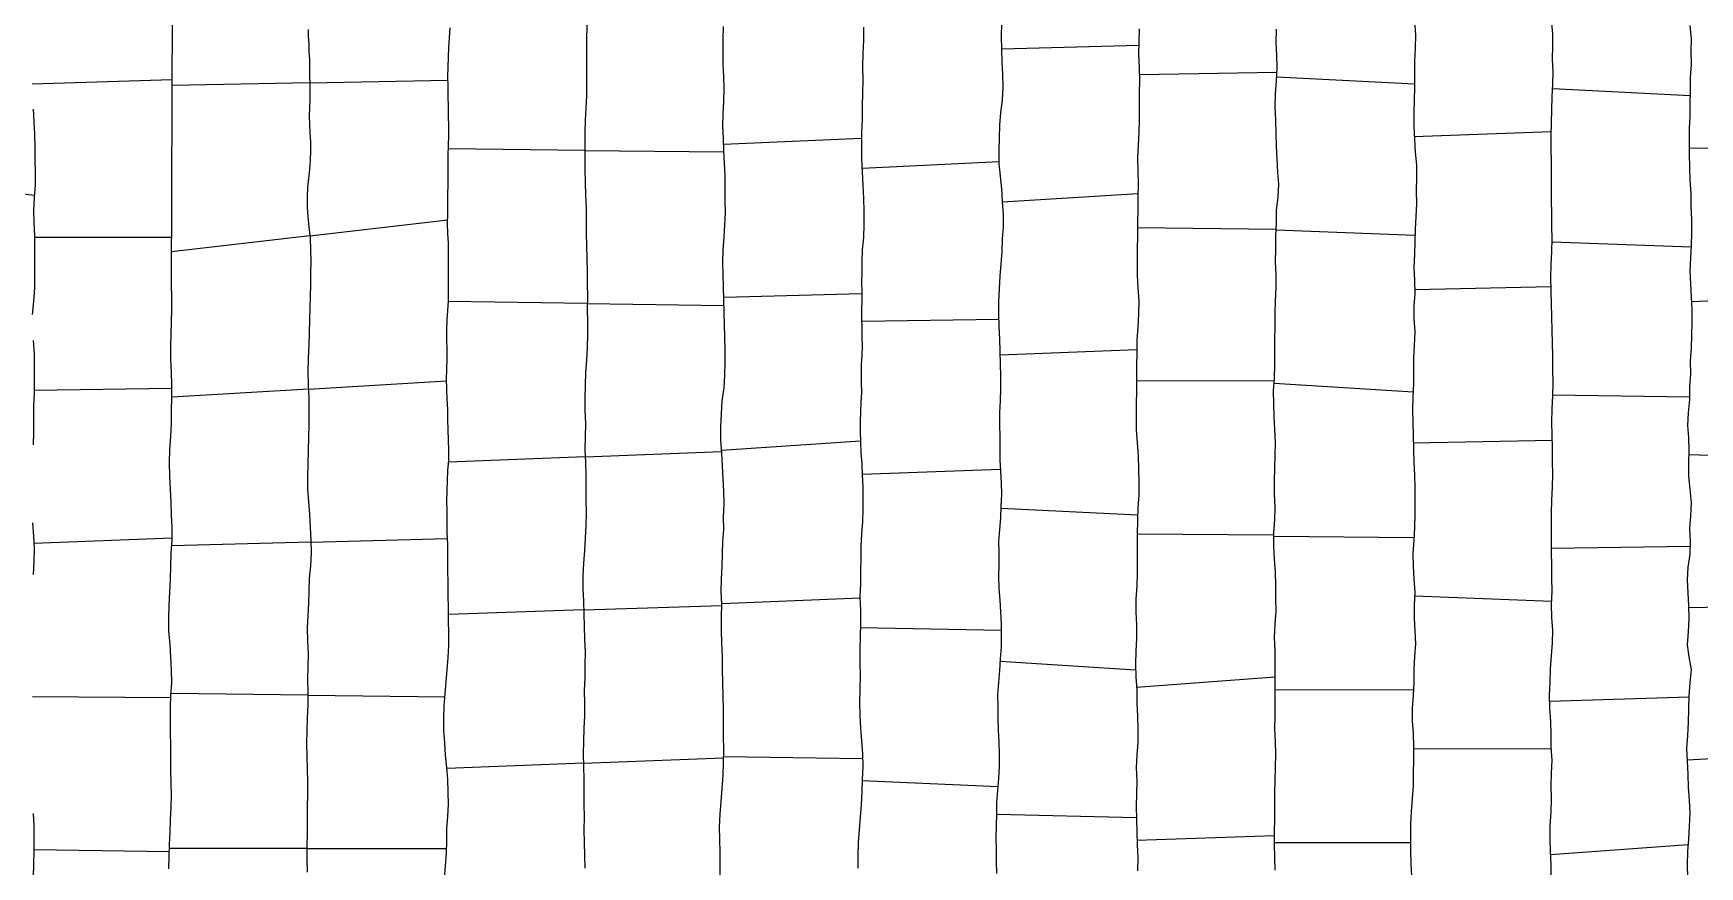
# Model space of a CAD drawing. Extents: x 703186 to 703989, y 1560402 to 1561368.
# Drawn here: x 703248.8 to 703303.1, y 1560793.9 to 1560821.1 of the extents above; entities that cross this region are included whole.
import ezdxf

# ---------------------------------------------------------------- set-up
doc = ezdxf.new("R2010")
doc.units = 0
doc.layers.add('10124_2002_REAL', color=30, linetype='Continuous')
doc.layers.add('AGROCAD PLL', color=7, linetype='Continuous')

msp = doc.modelspace()

# ---------------------------------------------------------------- linework, layer by layer
at = {"layer": '10124_2002_REAL'}
for points in [[(703266.8479, 1560836.0672), (703266.7984, 1560819.47), (703266.7894, 1560819.0766), (703266.7726, 1560818.6763), (703266.7515, 1560818.2819), (703266.7446, 1560817.8842), (703266.7413, 1560817.4831), (703266.7371, 1560817.0802), (703266.7389, 1560816.673), (703266.7504, 1560816.2661), (703266.7646, 1560815.8396), (703266.7779, 1560815.4244), (703266.783, 1560815.0122), (703266.7786, 1560814.6004), (703266.7922, 1560814.1886), (703266.8068, 1560813.7706), (703266.8119, 1560813.3512), (703266.817, 1560812.941), (703266.8213, 1560812.5338), (703266.8154, 1560812.1157), (703266.8252, 1560811.7061), (703266.8272, 1560811.2898), (703266.818, 1560810.8715), (703266.7884, 1560810.4542), (703266.7588, 1560810.0448), (703266.749, 1560809.6378), (703266.7406, 1560809.2253), (703266.7442, 1560808.8147), (703266.7586, 1560808.3902), (703266.7474, 1560807.9608), (703266.743, 1560807.5461), (703266.7594, 1560807.1312), (703266.7697, 1560806.722), (703266.775, 1560806.3063), (703266.7735, 1560805.8895), (703266.7826, 1560805.4775), (703266.774, 1560805.0598), (703266.7505, 1560804.6493), (703266.7254, 1560804.243), (703266.6936, 1560803.8302), (703266.6699, 1560803.4241), (703266.6704, 1560803.0135), (703266.6905, 1560802.5952), (703266.7041, 1560802.1798), (703266.7166, 1560801.7657), (703266.7268, 1560801.35), (703266.7468, 1560800.931), (703266.7394, 1560800.5133), (703266.7401, 1560800.0934), (703266.7219, 1560799.6806), (703266.7238, 1560799.2589), (703266.7242, 1560798.858), (703266.7071, 1560798.4486), (703266.6916, 1560798.0293), (703266.6838, 1560797.6156), (703266.6997, 1560797.1994), (703266.7082, 1560796.7922), (703266.7064, 1560796.3835), (703266.7114, 1560795.9659), (703266.7124, 1560795.5502), (703266.7105, 1560795.134), (703266.7197, 1560794.7194), (703266.733, 1560794.3024), (703266.7372, 1560793.886)], [(703253.1813, 1560793.8613), (703253.1876, 1560794.262), (703253.1992, 1560794.6596), (703253.2228, 1560795.0506), (703253.2386, 1560795.4609), (703253.2598, 1560795.8696), (703253.2652, 1560796.2659), (703253.2617, 1560796.6663), (703253.2458, 1560797.0765), (703253.2427, 1560797.4753), (703253.2414, 1560797.8902), (703253.2321, 1560798.3023), (703253.2371, 1560798.7032), (703253.2322, 1560799.1104), (703253.251, 1560799.5153), (703253.2752, 1560799.9278), (703253.2656, 1560800.3428), (703253.2491, 1560800.7683), (703253.2233, 1560801.19), (703253.1856, 1560801.6169), (703253.1827, 1560802.0424), (703253.1933, 1560802.4646), (703253.2095, 1560802.8931), (703253.2311, 1560803.3115), (703253.249, 1560803.7346), (703253.2587, 1560804.1631), (703253.2901, 1560804.5813), (703253.2928, 1560804.9952), (703253.2706, 1560805.4011), (703253.259, 1560805.831), (703253.239, 1560806.2509), (703253.2091, 1560806.6692), (703253.2055, 1560807.1075), (703253.217, 1560807.5373), (703253.2446, 1560807.9627), (703253.2624, 1560808.3838), (703253.2686, 1560808.809), (703253.2772, 1560809.2326), (703253.2742, 1560809.6464), (703253.2663, 1560810.0643), (703253.2485, 1560810.4861), (703253.2447, 1560810.8973), (703253.2571, 1560811.3088), (703253.2716, 1560811.7038), (703253.2832, 1560812.1044), (703253.2809, 1560812.5128), (703253.2676, 1560812.919), (703253.3352, 1560830.9963)], [(703293.7861, 1560821.5029), (703293.8152, 1560821.0689), (703293.8, 1560820.632), (703293.7833, 1560820.2035), (703293.7807, 1560819.7888), (703293.7759, 1560819.3656), (703293.7737, 1560818.9348), (703293.7623, 1560818.5223), (703293.7633, 1560818.0892), (703293.7786, 1560817.6647), (703293.8074, 1560817.2455), (703293.8422, 1560816.8222), (703293.8483, 1560816.4025), (703293.8378, 1560815.9808), (703293.8458, 1560815.5593), (703293.8242, 1560815.1451), (703293.798, 1560814.7347), (703293.7903, 1560814.3192), (703293.7808, 1560813.9), (703293.7607, 1560813.4825), (703293.781, 1560813.0635), (703293.7908, 1560812.6347), (703293.7604, 1560812.2194), (703293.764, 1560811.8047), (703293.7951, 1560811.3793), (703293.7752, 1560810.9454), (703293.7478, 1560810.5173), (703293.7482, 1560810.0992), (703293.7436, 1560809.6815), (703293.7276, 1560809.2552), (703293.7164, 1560808.8347), (703293.7223, 1560808.4107), (703293.7383, 1560807.9877), (703293.7465, 1560807.5532), (703293.763, 1560807.1295), (703293.7764, 1560806.7107), (703293.7878, 1560806.2836), (703293.7961, 1560805.8474), (703293.7962, 1560805.4218), (703293.7852, 1560805.0021), (703293.7646, 1560804.5802), (703293.7291, 1560804.1534), (703293.7325, 1560803.7417), (703293.7601, 1560803.3198), (703293.7898, 1560802.888), (703293.7736, 1560802.4612), (703293.7663, 1560802.0456), (703293.7903, 1560801.6265), (703293.8123, 1560801.2017), (703293.7786, 1560800.7899), (703293.7547, 1560800.3723), (703293.7581, 1560799.9456), (703293.7325, 1560799.5301), (703293.7053, 1560799.1055), (703293.7097, 1560798.6908), (703293.7335, 1560798.274), (703293.7472, 1560797.8411), (703293.7483, 1560797.4169), (703293.741, 1560796.9961), (703293.7324, 1560796.5708), (703293.7086, 1560796.1534), (703293.6733, 1560795.7275), (703293.6476, 1560795.3105), (703293.6527, 1560794.8923), (703293.6476, 1560794.4596), (703293.6591, 1560794.043), (703293.6788, 1560793.625)], [(703298.2378, 1560793.5888), (703298.2387, 1560794.0119), (703298.2085, 1560794.4283), (703298.2008, 1560794.8575), (703298.206, 1560795.2784), (703298.2384, 1560795.7111), (703298.2437, 1560796.1453), (703298.2347, 1560796.5677), (703298.2491, 1560796.9843), (703298.2647, 1560797.4035), (703298.2396, 1560797.8396), (703298.2344, 1560798.2567), (703298.2267, 1560798.6702), (703298.1957, 1560799.1061), (703298.1819, 1560799.5244), (703298.2001, 1560799.9567), (703298.2138, 1560800.386), (703298.242, 1560800.8118), (703298.2748, 1560801.2312), (703298.2843, 1560801.6435), (703298.262, 1560802.0628), (703298.2502, 1560802.4866), (703298.2704, 1560802.9152), (703298.2603, 1560803.3533), (703298.2534, 1560803.7695), (703298.2487, 1560804.1982), (703298.2429, 1560804.6145), (703298.2492, 1560805.0362), (703298.2439, 1560805.4649), (703298.2554, 1560805.894), (703298.2784, 1560806.3117), (703298.2876, 1560806.737), (703298.2808, 1560807.1537), (703298.2827, 1560807.5898), (703298.2718, 1560808.0115), (703298.2595, 1560808.4305), (703298.2643, 1560808.8651), (703298.2912, 1560809.2926), (703298.2977, 1560809.7167), (703298.2944, 1560810.1457), (703298.2879, 1560810.5844), (703298.2799, 1560811.0143), (703298.2671, 1560811.4333), (703298.2596, 1560811.872), (703298.2458, 1560812.2976), (703298.236, 1560812.7167), (703298.2212, 1560813.1474), (703298.2307, 1560813.5735), (703298.2566, 1560814.0033), (703298.2719, 1560814.4146), (703298.2625, 1560814.8197), (703298.252, 1560815.2459), (703298.2496, 1560815.6693), (703298.2426, 1560816.0955), (703298.2453, 1560816.5171), (703298.2492, 1560816.9324), (703298.2325, 1560817.3554), (703298.2368, 1560817.7746), (703298.2428, 1560818.2028), (703298.2555, 1560818.6233), (703298.2719, 1560819.0466), (703298.2936, 1560819.4622), (703298.2973, 1560819.8644), (703298.279, 1560820.278), (703298.2873, 1560820.6964), (703298.2911, 1560821.1107), (703298.2508, 1560821.5329)], [(703257.7192, 1560821.2383), (703257.7237, 1560821.0149), (703257.74, 1560820.7709), (703257.7468, 1560820.5202), (703257.7609, 1560820.2578), (703257.7657, 1560819.9987), (703257.7707, 1560819.7338), (703257.7757, 1560819.4715), (703257.7811, 1560819.2102), (703257.7721, 1560818.9393), (703257.7615, 1560818.6723), (703257.7575, 1560818.4135), (703257.7639, 1560818.1502), (703257.781, 1560817.8721), (703257.7938, 1560817.583), (703257.7971, 1560817.2873), (703257.7891, 1560816.9841), (703257.7668, 1560816.6805), (703257.7356, 1560816.3839), (703257.7052, 1560816.0904), (703257.6897, 1560815.7807), (703257.6937, 1560815.4605), (703257.7095, 1560815.133), (703257.7431, 1560814.8024), (703257.7852, 1560814.4382), (703257.7982, 1560814.0628), (703257.8067, 1560813.6773), (703257.7991, 1560813.298), (703257.7972, 1560812.9244), (703257.7838, 1560812.5451), (703257.7729, 1560812.166), (703257.7651, 1560811.7761), (703257.7508, 1560811.3708), (703257.7385, 1560810.9495), (703257.7198, 1560810.5201), (703257.7128, 1560810.0877), (703257.7204, 1560809.6536), (703257.7452, 1560809.2313), (703257.7489, 1560808.8019), (703257.7449, 1560808.3598), (703257.733, 1560807.9314), (703257.7196, 1560807.5058), (703257.7112, 1560807.0875), (703257.6978, 1560806.6666), (703257.6993, 1560806.2445), (703257.7376, 1560805.8358), (703257.7646, 1560805.4219), (703257.7822, 1560804.9983), (703257.8073, 1560804.5847), (703257.8187, 1560804.1673), (703257.7955, 1560803.7491), (703257.7542, 1560803.3364), (703257.748, 1560802.929), (703257.7359, 1560802.5245), (703257.711, 1560802.116), (703257.6907, 1560801.7115), (703257.703, 1560801.2969), (703257.7189, 1560800.8689), (703257.7065, 1560800.454), (703257.7055, 1560800.0409), (703257.7133, 1560799.6258), (703257.7081, 1560799.2039), (703257.6913, 1560798.7831), (703257.6735, 1560798.3695), (703257.6674, 1560797.9497), (703257.6823, 1560797.5303), (703257.691, 1560797.1176), (703257.7, 1560796.7054), (703257.6973, 1560796.2895), (703257.6856, 1560795.8646), (703257.687, 1560795.4438), (703257.6853, 1560795.0254), (703257.6798, 1560794.604), (703257.6801, 1560794.1831), (703257.6927, 1560793.7567)], [(703262.1645, 1560793.55), (703262.2006, 1560793.9609), (703262.2258, 1560794.3712), (703262.24, 1560794.7669), (703262.2417, 1560795.1712), (703262.2697, 1560795.5707), (703262.2928, 1560795.9685), (703262.2847, 1560796.3697), (703262.271, 1560796.773), (703262.2388, 1560797.1723), (703262.1996, 1560797.5708), (703262.1723, 1560797.9718), (703262.1402, 1560798.3761), (703262.1391, 1560798.7802), (703262.1574, 1560799.177), (703262.1926, 1560799.5751), (703262.2228, 1560799.9704), (703262.2574, 1560800.3604), (703262.2823, 1560800.7541), (703262.3046, 1560801.1446), (703262.3023, 1560801.5464), (703262.2918, 1560801.9548), (703262.2949, 1560802.3618), (703262.2853, 1560802.7753), (703262.2817, 1560803.1893), (703262.2767, 1560803.6105), (703262.2763, 1560804.0382), (703262.2704, 1560804.4478), (703262.2574, 1560804.8412), (703262.2492, 1560805.2211), (703262.2477, 1560805.5478), (703262.2382, 1560805.8701), (703262.2485, 1560806.2019), (703262.261, 1560806.5346), (703262.279, 1560806.8625), (703262.3037, 1560807.197), (703262.3089, 1560807.5192), (703262.2963, 1560807.8493), (703262.2852, 1560808.1843), (703262.2794, 1560808.5151), (703262.2743, 1560808.8472), (703262.2562, 1560809.1816), (703262.2461, 1560809.5135), (703262.2298, 1560809.8378), (703262.2379, 1560810.1624), (703262.247, 1560810.4882), (703262.2471, 1560810.8072), (703262.2399, 1560811.1275), (703262.2421, 1560811.4452), (703262.2487, 1560811.7617), (703262.2728, 1560812.079), (703262.2915, 1560812.3921), (703262.297, 1560812.7), (703262.2992, 1560813.0019), (703262.2968, 1560813.3125), (703262.2949, 1560813.6328), (703262.2931, 1560813.955), (703262.2948, 1560814.2736), (703262.2766, 1560814.589), (703262.2669, 1560814.9001), (703262.272, 1560815.2175), (703262.2754, 1560815.5378), (703262.2758, 1560815.8551), (703262.2828, 1560816.178), (703262.2895, 1560816.5026), (703262.282, 1560816.8247), (703262.2813, 1560817.1438), (703262.2979, 1560817.4624), (703262.3052, 1560817.7764), (703262.3063, 1560818.0885), (703262.2999, 1560818.4103), (703262.2952, 1560818.7354), (703262.2868, 1560819.0578), (703262.2796, 1560819.3832), (703262.2742, 1560819.7071), (703262.2808, 1560820.0283), (703262.2913, 1560820.3425), (703262.3025, 1560820.6566), (703262.3233, 1560820.9757), (703262.3463, 1560821.2949)], [(703271.1512, 1560793.592), (703271.1504, 1560794.0002), (703271.1454, 1560794.4123), (703271.135, 1560794.8189), (703271.1328, 1560795.2232), (703271.1452, 1560795.6454), (703271.1783, 1560796.0643), (703271.2125, 1560796.4838), (703271.2449, 1560796.912), (703271.2585, 1560797.3293), (703271.2647, 1560797.7568), (703271.2568, 1560798.1955), (703271.2565, 1560798.6284), (703271.2542, 1560799.0651), (703271.2446, 1560799.5066), (703271.2334, 1560799.942), (703271.2242, 1560800.3721), (703271.2281, 1560800.8052), (703271.2074, 1560801.2242), (703271.1896, 1560801.6487), (703271.1912, 1560802.077), (703271.2026, 1560802.4986), (703271.186, 1560802.9065), (703271.1886, 1560803.3231), (703271.2123, 1560803.7367), (703271.2225, 1560804.1343), (703271.2419, 1560804.537), (703271.2657, 1560804.9359), (703271.2607, 1560805.3486), (703271.2802, 1560805.7544), (703271.2695, 1560806.1691), (703271.2496, 1560806.5854), (703271.2301, 1560807.0128), (703271.201, 1560807.4274), (703271.1722, 1560807.8491), (703271.1681, 1560808.2853), (703271.1901, 1560808.7096), (703271.2114, 1560809.1296), (703271.2776, 1560809.5541), (703271.3062, 1560809.9629), (703271.3133, 1560810.3835), (703271.314, 1560810.7956), (703271.2978, 1560811.2168), (703271.2917, 1560811.6242), (703271.2793, 1560812.0268), (703271.2734, 1560812.4383), (703271.2628, 1560812.8432), (703271.2443, 1560813.2423), (703271.2375, 1560813.6524), (703271.2446, 1560814.0599), (703271.2755, 1560814.4679), (703271.307, 1560814.8696), (703271.3201, 1560815.2646), (703271.3184, 1560815.6646), (703271.3183, 1560816.0603), (703271.3091, 1560816.4657), (703271.2868, 1560816.8704), (703271.2711, 1560817.2763), (703271.2536, 1560817.6841), (703271.2385, 1560818.0965), (703271.2443, 1560818.4967), (703271.2715, 1560818.8993), (703271.2856, 1560819.3073), (703271.2665, 1560819.7043), (703271.2517, 1560820.1007), (703271.249, 1560820.5099), (703271.2499, 1560820.9197), (703271.2601, 1560821.3382)], [(703275.8225, 1560821.3154), (703275.8175, 1560820.8932), (703275.8041, 1560820.4565), (703275.7923, 1560820.0263), (703275.8008, 1560819.5991), (703275.7947, 1560819.1706), (703275.7773, 1560818.7384), (703275.7791, 1560818.3084), (703275.7581, 1560817.8742), (703275.7576, 1560817.4418), (703275.7606, 1560817.0142), (703275.7803, 1560816.5904), (703275.8032, 1560816.1664), (703275.8195, 1560815.7349), (703275.8295, 1560815.3138), (703275.8353, 1560814.8843), (703275.8169, 1560814.4638), (703275.7827, 1560814.0567), (703275.769, 1560813.6808), (703275.7724, 1560813.329), (703275.7553, 1560812.9982), (703275.77, 1560812.7), (703275.7697, 1560812.4019), (703275.7556, 1560812.1081), (703275.7615, 1560811.8171), (703275.766, 1560811.5211), (703275.7669, 1560811.2162), (703275.7736, 1560810.9182), (703275.7652, 1560810.6119), (703275.7467, 1560810.3104), (703275.7494, 1560810.0143), (703275.7488, 1560809.7133), (703275.7549, 1560809.4031), (703275.734, 1560809.0892), (703275.7203, 1560808.7713), (703275.7112, 1560808.4606), (703275.7111, 1560808.1304), (703275.7281, 1560807.7847), (703275.7399, 1560807.4315), (703275.7663, 1560807.0701), (703275.7798, 1560806.7001), (703275.7977, 1560806.332), (703275.8054, 1560805.958), (703275.799, 1560805.58), (703275.7845, 1560805.1899), (703275.756, 1560804.7917), (703275.7397, 1560804.3911), (703275.733, 1560803.9954), (703275.7261, 1560803.5862), (703275.7193, 1560803.1623), (703275.7075, 1560802.7322), (703275.7191, 1560802.299), (703275.7199, 1560801.8687), (703275.7123, 1560801.4385), (703275.7007, 1560801.0126), (703275.7061, 1560800.5971), (703275.7129, 1560800.1654), (703275.7021, 1560799.7269), (703275.69, 1560799.3038), (703275.6985, 1560798.8746), (703275.7283, 1560798.4565), (703275.7596, 1560798.0369), (703275.7919, 1560797.6197), (703275.7965, 1560797.202), (703275.7811, 1560796.7824), (703275.7631, 1560796.3733), (703275.7473, 1560795.9625), (703275.7185, 1560795.5515), (703275.6848, 1560795.1388), (703275.645, 1560794.7197), (703275.6361, 1560794.302), (703275.6425, 1560793.8865)], [(703280.1678, 1560793.7163), (703280.1597, 1560794.1115), (703280.1581, 1560794.4989), (703280.1474, 1560794.8869), (703280.1573, 1560795.2662), (703280.1661, 1560795.6478), (703280.167, 1560796.0281), (703280.2047, 1560796.4181), (703280.2354, 1560796.8129), (703280.2551, 1560797.2133), (703280.2554, 1560797.6089), (703280.2435, 1560797.9979), (703280.2264, 1560798.3889), (703280.2161, 1560798.7708), (703280.209, 1560799.1597), (703280.2013, 1560799.5512), (703280.2281, 1560799.941), (703280.2618, 1560800.3302), (703280.2864, 1560800.7152), (703280.3198, 1560801.102), (703280.3235, 1560801.4808), (703280.3203, 1560801.8619), (703280.3034, 1560802.2417), (703280.2761, 1560802.6267), (703280.244, 1560803.0122), (703280.2355, 1560803.3954), (703280.2451, 1560803.7789), (703280.2406, 1560804.1582), (703280.2372, 1560804.5453), (703280.2674, 1560804.9308), (703280.293, 1560805.3108), (703280.312, 1560805.6907), (703280.3326, 1560806.0724), (703280.3224, 1560806.456), (703280.2945, 1560806.8304), (703280.2729, 1560807.21), (703280.2804, 1560807.592), (703280.277, 1560807.9686), (703280.2705, 1560808.347), (703280.27, 1560808.7371), (703280.2832, 1560809.1286), (703280.2942, 1560809.5296), (703280.2952, 1560809.9321), (703280.2921, 1560810.3313), (703280.276, 1560810.735), (703280.2612, 1560811.1424), (703280.2421, 1560811.5512), (703280.2359, 1560811.9603), (703280.2337, 1560812.3708), (703280.2576, 1560812.7843), (703280.2758, 1560813.1949), (703280.3103, 1560813.5986), (703280.344, 1560813.9942), (703280.3498, 1560814.4121), (703280.3825, 1560814.8091), (703280.3803, 1560815.2073), (703280.3546, 1560815.624), (703280.328, 1560816.04), (703280.2824, 1560816.4551), (703280.2409, 1560816.8698), (703280.242, 1560817.2828), (703280.2496, 1560817.7049), (703280.2604, 1560818.1169), (703280.2957, 1560818.5328), (703280.3495, 1560818.9444), (703280.3731, 1560819.3575), (703280.3655, 1560819.7693), (703280.3448, 1560820.1817), (703280.3335, 1560820.5927), (703280.322, 1560821.0218), (703280.3354, 1560821.4379)], [(703284.8112, 1560821.2653), (703284.7992, 1560820.845), (703284.7837, 1560820.4273), (703284.8091, 1560820.0063), (703284.8162, 1560819.5852), (703284.808, 1560819.156), (703284.8083, 1560818.7334), (703284.8028, 1560818.3105), (703284.7965, 1560817.8902), (703284.7795, 1560817.4728), (703284.7547, 1560817.053), (703284.7624, 1560816.6335), (703284.7771, 1560816.2029), (703284.7653, 1560815.7792), (703284.7594, 1560815.3603), (703284.7555, 1560814.9402), (703284.7508, 1560814.5144), (703284.7449, 1560814.0814), (703284.7451, 1560813.6494), (703284.746, 1560813.2295), (703284.7645, 1560812.8135), (703284.7935, 1560812.3933), (703284.7836, 1560811.9659), (703284.7602, 1560811.5374), (703284.7345, 1560811.1187), (703284.7266, 1560810.7036), (703284.7187, 1560810.2776), (703284.7165, 1560809.8756), (703284.717, 1560809.4547), (703284.7059, 1560809.0267), (703284.7081, 1560808.6026), (703284.7112, 1560808.1834), (703284.7436, 1560807.7604), (703284.7713, 1560807.3354), (703284.787, 1560806.9027), (703284.7949, 1560806.4809), (703284.7982, 1560806.0654), (703284.7619, 1560805.6432), (703284.7499, 1560805.2239), (703284.7467, 1560804.7924), (703284.7441, 1560804.3629), (703284.7429, 1560803.9423), (703284.7463, 1560803.5135), (703284.7308, 1560803.0907), (703284.7032, 1560802.6675), (703284.6992, 1560802.2426), (703284.7152, 1560801.8114), (703284.7204, 1560801.3805), (703284.6945, 1560800.9589), (703284.6849, 1560800.5386), (703284.6946, 1560800.1228), (703284.7263, 1560799.6979), (703284.734, 1560799.2708), (703284.7536, 1560798.8383), (703284.7677, 1560798.4138), (703284.7678, 1560797.9901), (703284.731, 1560797.577), (703284.7054, 1560797.1549), (703284.7269, 1560796.7347), (703284.7228, 1560796.3168), (703284.7064, 1560795.8998), (703284.7167, 1560795.4806), (703284.7261, 1560795.0564), (703284.7408, 1560794.6434), (703284.7612, 1560794.2203), (703284.7548, 1560793.7983)], [(703289.2421, 1560793.8192), (703289.2332, 1560794.2379), (703289.2227, 1560794.6573), (703289.2225, 1560795.0783), (703289.2271, 1560795.4881), (703289.2317, 1560795.9113), (703289.225, 1560796.3344), (703289.2373, 1560796.7495), (703289.2483, 1560797.1752), (703289.262, 1560797.5932), (703289.2463, 1560798.0122), (703289.2323, 1560798.4315), (703289.2415, 1560798.8587), (703289.2399, 1560799.2839), (703289.2373, 1560799.7072), (703289.2383, 1560800.1389), (703289.2371, 1560800.562), (703289.2379, 1560800.981), (703289.2231, 1560801.4058), (703289.2387, 1560801.8469), (703289.2683, 1560802.2699), (703289.2657, 1560802.6922), (703289.256, 1560803.1133), (703289.2455, 1560803.5372), (703289.2163, 1560803.9697), (703289.1974, 1560804.4), (703289.2014, 1560804.826), (703289.2285, 1560805.2465), (703289.2438, 1560805.6628), (703289.2223, 1560806.0869), (703289.2126, 1560806.5117), (703289.2277, 1560806.9383), (703289.2411, 1560807.3583), (703289.2461, 1560807.7732), (703289.2336, 1560808.1902), (703289.2074, 1560808.6132), (703289.1956, 1560809.0367), (703289.1887, 1560809.4514), (703289.2155, 1560809.8726), (703289.2271, 1560810.2899), (703289.2272, 1560810.6992), (703289.2262, 1560811.1201), (703289.2381, 1560811.5511), (703289.2404, 1560811.9764), (703289.2529, 1560812.3937), (703289.2762, 1560812.8117), (703289.268, 1560813.2444), (703289.2467, 1560813.6597), (703289.2585, 1560814.0834), (703289.2663, 1560814.5089), (703289.2822, 1560814.9253), (703289.2885, 1560815.3456), (703289.3352, 1560815.7764), (703289.3564, 1560816.2005), (703289.3273, 1560816.594), (703289.3029, 1560817.0225), (703289.2885, 1560817.44), (703289.2765, 1560817.8565), (703289.2643, 1560818.2869), (703289.2367, 1560818.7229), (703289.2455, 1560819.1464), (703289.285, 1560819.5699), (703289.3061, 1560819.992), (703289.2949, 1560820.4087), (703289.2683, 1560820.8233), (703289.2796, 1560821.2514)], [(703302.7582, 1560821.3755), (703302.7941, 1560820.95), (703302.7898, 1560820.5215), (703302.7987, 1560820.1009), (703302.7701, 1560819.6813), (703302.7676, 1560819.2561), (703302.7541, 1560818.8271), (703302.7566, 1560818.4106), (703302.7361, 1560818.0102), (703302.7333, 1560817.5872), (703302.7353, 1560817.1644), (703302.7403, 1560816.7554), (703302.758, 1560816.3261), (703302.7902, 1560815.89), (703302.7907, 1560815.4679), (703302.8065, 1560815.0401), (703302.8075, 1560814.6171), (703302.8003, 1560814.195), (703302.7716, 1560813.7897), (703302.7553, 1560813.3712), (703302.7798, 1560812.9504), (703302.7996, 1560812.5224), (703302.8163, 1560812.108), (703302.8244, 1560811.6902), (703302.8131, 1560811.261), (703302.7936, 1560810.8594), (703302.7667, 1560810.4396), (703302.7722, 1560810.0015), (703302.7487, 1560809.5917), (703302.7393, 1560809.1753), (703302.7031, 1560808.7425), (703302.6842, 1560808.328), (703302.7104, 1560807.9303), (703302.7216, 1560807.5059), (703302.7091, 1560807.0963), (703302.7139, 1560806.6713), (703302.7512, 1560806.2496), (703302.7949, 1560805.8165), (703302.7785, 1560805.3802), (703302.7421, 1560804.96), (703302.7653, 1560804.5408), (703302.7543, 1560804.1243), (703302.6901, 1560803.7079), (703302.6628, 1560803.2898), (703302.6884, 1560802.8697), (703302.714, 1560802.4482), (703302.7218, 1560802.0197), (703302.6996, 1560801.5937), (703302.669, 1560801.1668), (703302.7277, 1560800.7783), (703302.8034, 1560800.3617), (703302.7519, 1560799.9282), (703302.7246, 1560799.5035), (703302.713, 1560799.0809), (703302.7036, 1560798.6461), (703302.6801, 1560798.2048), (703302.6409, 1560797.7884), (703302.6632, 1560797.3778), (703302.6858, 1560796.9491), (703302.699, 1560796.5222), (703302.736, 1560796.1021), (703302.7511, 1560795.6758), (703302.7307, 1560795.2441), (703302.7072, 1560794.8342), (703302.6797, 1560794.4248), (703302.6692, 1560793.9976), (703302.6752, 1560793.5669)], [(703248.7602, 1560818.6456), (703248.7801, 1560818.2333), (703248.804, 1560817.8263), (703248.8091, 1560817.4095), (703248.8167, 1560816.9918), (703248.8283, 1560816.5771), (703248.8216, 1560816.1716), (703248.7908, 1560815.7609), (703248.772, 1560815.3403), (703248.7769, 1560814.9335), (703248.8071, 1560814.5127), (703248.8071, 1560814.089), (703248.8037, 1560813.6593), (703248.804, 1560813.2375), (703248.8053, 1560812.8154), (703248.7748, 1560812.3721), (703248.7233, 1560811.9475)], [(703248.7536, 1560811.0974), (703248.7913, 1560810.6661), (703248.79, 1560810.2352), (703248.7897, 1560809.8067), (703248.796, 1560809.3821), (703248.7668, 1560808.9542), (703248.7646, 1560808.5397), (703248.7677, 1560808.1204), (703248.7572, 1560807.693)], [(703248.7401, 1560805.1477), (703248.771, 1560804.7168), (703248.7869, 1560804.3026), (703248.7752, 1560803.8872), (703248.7561, 1560803.4613)], [(703248.7583, 1560795.672), (703248.7801, 1560795.2613), (703248.7824, 1560794.8476), (703248.7759, 1560794.4291), (703248.7642, 1560794.0201), (703248.7584, 1560793.6133)]]:
    msp.add_lwpolyline(points, dxfattribs=at)
at = {"layer": 'AGROCAD PLL', "color": 3, "true_color": 0x00ff00}
for points in [[(703280.333, 1560820.6108), (703284.7949, 1560820.7304)], [(703284.8129, 1560819.7783), (703289.2992, 1560819.854)], [(703257.7751, 1560819.5018), (703253.2919, 1560819.4163)], [(703257.7751, 1560819.5018), (703253.2919, 1560819.4163)], [(703257.7751, 1560819.5018), (703262.2762, 1560819.5876)], [(703289.2915, 1560819.6996), (703293.7771, 1560819.4754)], [(703298.2861, 1560819.3192), (703302.7622, 1560819.0854)], [(703271.2613, 1560817.5052), (703275.7579, 1560817.6982)], [(703293.7754, 1560817.7535), (703298.2388, 1560817.9144)], [(703266.7394, 1560817.3), (703271.272, 1560817.2528)], [(703302.7343, 1560817.3695), (703307.2779, 1560817.391)], [(703275.7741, 1560816.7243), (703280.2411, 1560816.932)], [(703257.7767, 1560814.5117), (703262.269, 1560815.031)], [(703248.8071, 1560814.4721), (703253.2734, 1560814.4721)], [(703257.7767, 1560814.5117), (703253.2716, 1560813.9909)], [(703257.7767, 1560814.5117), (703253.2716, 1560813.9909)], [(703284.7537, 1560814.7801), (703289.2748, 1560814.7302)], [(703289.2739, 1560814.7082), (703293.7943, 1560814.5356)], [(703298.2684, 1560814.3208), (703302.7973, 1560814.1524)], [(703266.818, 1560812.3013), (703262.2899, 1560812.3652)], [(703266.818, 1560812.3013), (703262.2899, 1560812.3652)], [(703266.818, 1560812.3013), (703271.2763, 1560812.2384)], [(703271.2715, 1560812.5097), (703275.7699, 1560812.6275)], [(703302.8056, 1560812.3741), (703307.2722, 1560812.5541)], [(703275.7628, 1560811.7288), (703280.2384, 1560811.7969)], [(703280.2802, 1560810.6299), (703284.7286, 1560810.8073)], [(703248.7946, 1560809.479), (703253.2749, 1560809.5454)], [(703257.7286, 1560809.5143), (703253.2771, 1560809.2529)], [(703257.7286, 1560809.5143), (703253.2771, 1560809.2529)], [(703257.7286, 1560809.5143), (703262.2328, 1560809.7788)], [(703284.7166, 1560809.7833), (703289.2102, 1560809.7886)], [(703289.2052, 1560809.7107), (703293.7339, 1560809.4226)], [(703271.1948, 1560807.5184), (703275.726, 1560807.8279)], [(703293.7425, 1560807.7634), (703298.276, 1560807.8489)], [(703302.7177, 1560807.3797), (703307.2555, 1560807.2412)], [(703266.7526, 1560807.3045), (703262.2986, 1560807.1284)], [(703266.7526, 1560807.3045), (703262.2986, 1560807.1284)], [(703275.7786, 1560806.7326), (703280.2907, 1560806.8973)], [(703280.3091, 1560805.6331), (703284.7552, 1560805.4107)], [(703248.7799, 1560804.4849), (703253.2906, 1560804.658)], [(703257.8091, 1560804.5193), (703262.264, 1560804.641)], [(703284.7467, 1560804.7877), (703289.2008, 1560804.7608)], [(703257.8091, 1560804.5193), (703253.2761, 1560804.3955)], [(703257.8091, 1560804.5193), (703253.2761, 1560804.3955)], [(703298.2469, 1560804.3252), (703302.7613, 1560804.3881)], [(703266.6999, 1560802.309), (703271.2015, 1560802.4563)], [(703271.2016, 1560802.5235), (703275.7082, 1560802.7069)], [(703293.7853, 1560802.7683), (703298.2555, 1560802.5986)], [(703302.715, 1560802.3937), (703307.2406, 1560802.4761)], [(703284.7193, 1560799.7912), (703289.2383, 1560800.1284)], [(703284.7193, 1560799.7912), (703289.2383, 1560800.1284)], [(703289.2373, 1560799.718), (703293.7434, 1560799.7076)], [(703248.7347, 1560799.4875), (703253.2482, 1560799.4541)], [(703257.712, 1560799.5244), (703253.2548, 1560799.5793)], [(703257.712, 1560799.5244), (703253.2548, 1560799.5793)], [(703257.712, 1560799.5244), (703262.1832, 1560799.4693)], [(703298.1883, 1560799.3297), (703302.7239, 1560799.4793)], [(703293.7474, 1560797.7745), (703298.2427, 1560797.7862)], [(703266.6954, 1560797.3112), (703262.2413, 1560797.1411)], [(703266.6954, 1560797.3112), (703262.2413, 1560797.1411)], [(703271.2613, 1560797.525), (703275.7937, 1560797.4593)], [(703284.7354, 1560794.7959), (703289.2226, 1560794.9556)], [(703257.6799, 1560794.5258), (703253.1952, 1560794.5226)], [(703257.6799, 1560794.5258), (703253.1952, 1560794.5226)], [(703298.2153, 1560794.334), (703302.6954, 1560794.6589)]]:
    msp.add_lwpolyline(points, dxfattribs=at)
at = {"layer": 'AGROCAD PLL', "color": 1, "true_color": 0xff0000}
for points in [[(703248.7229, 1560819.467), (703253.2926, 1560819.6108)], [(703244.2658, 1560816.3846), (703248.7969, 1560815.8427)], [(703289.2004, 1560804.7148), (703293.7691, 1560804.6719)], [(703275.7175, 1560801.7353), (703280.322, 1560801.654)], [(703302.6612, 1560797.4139), (703307.2255, 1560797.6618)], [(703266.6954, 1560797.3112), (703271.2608, 1560797.4856)], [(703280.1661, 1560795.6474), (703284.7152, 1560795.5425)], [(703257.6799, 1560794.5258), (703262.2315, 1560794.5291)]]:
    msp.add_lwpolyline(points, dxfattribs=at)
at = {"layer": 'AGROCAD PLL', "color": 5, "true_color": 0x0000ff}
for points in [[(703266.7394, 1560817.3), (703262.2919, 1560817.3464)], [(703266.7394, 1560817.3), (703262.2919, 1560817.3464)], [(703280.3547, 1560815.6228), (703284.7685, 1560815.8951)], [(703293.788, 1560812.7589), (703298.2311, 1560812.8604)], [(703298.2917, 1560809.323), (703302.7411, 1560809.2548)], [(703266.7526, 1560807.3045), (703271.1974, 1560807.4802)], [(703266.6999, 1560802.309), (703262.2934, 1560802.1647)], [(703266.6999, 1560802.309), (703262.2934, 1560802.1647)], [(703280.2816, 1560800.6401), (703284.6891, 1560800.3584)], [(703275.7792, 1560796.7399), (703280.2145, 1560796.5447)], [(703248.7769, 1560794.4924), (703253.1923, 1560794.4238)], [(703289.2227, 1560794.7193), (703293.6507, 1560794.7214)]]:
    msp.add_lwpolyline(points, dxfattribs=at)

doc.saveas('drawing.dxf')
